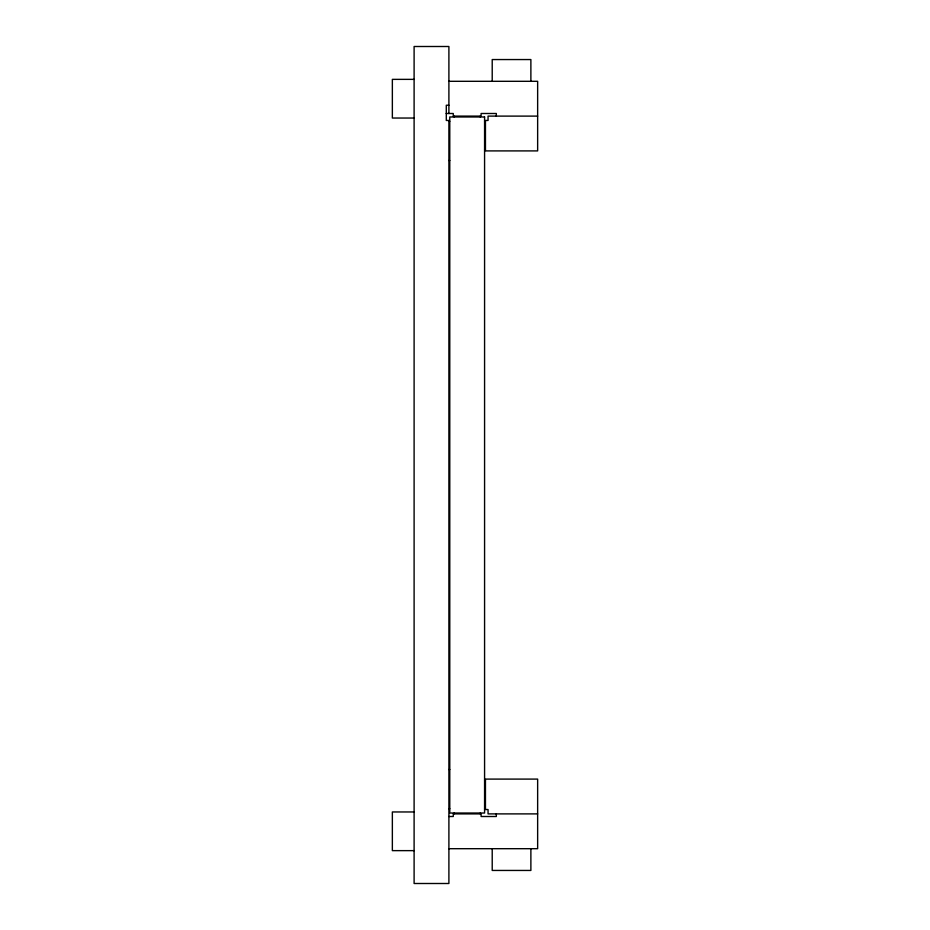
<?xml version="1.0" encoding="UTF-8"?>
<svg xmlns="http://www.w3.org/2000/svg" width="930" height="930" viewBox="0 0 930 930"><rect width="100%" height="100%" fill="white"/><g stroke="black" fill="none" stroke-linecap="round" stroke-linejoin="round"><path stroke-width="1.4" d="M414.106 79.364L392.355 79.364L392.355 118.04L414.106 118.04M448.899 81.305L537.645 81.305L537.645 150.904L485.448 150.904L485.448 120.458L488.052 120.458L488.052 116.111L537.645 116.111M448.899 105.23L446.295 105.23L446.295 120.458L448.899 120.458L448.899 883.5L414.106 883.5L414.106 46.5L448.899 46.5L448.899 113.495M446.179 113.495L453.259 113.495L453.259 116.111L481.101 116.111L481.101 113.495L496.318 113.495L496.318 116.111M448.899 121.33L449.771 121.33M484.577 121.33L485.448 121.33M484.577 150.032L485.448 150.032M448.899 160.483L449.771 160.483M448.899 769.517L449.771 769.517M484.577 779.968L485.448 779.968M448.899 808.67L449.771 808.67M484.577 808.67L485.448 808.67M414.106 811.96L392.355 811.96L392.355 850.636L414.106 850.636M537.645 813.89L488.052 813.89L488.052 809.542L485.448 809.542L485.448 779.096L537.645 779.096L537.645 848.695L448.899 848.695M448.899 816.505L453.259 816.505L453.259 813.89L481.101 813.89L481.101 816.505L496.318 816.505L496.318 813.89M530.879 81.305L530.879 59.555L492.214 59.555L492.214 81.305M530.879 848.695L530.879 870.445L492.214 870.445L492.214 848.695M480.229 116.111L480.229 116.971M480.229 813.029L480.229 813.89M454.119 116.111L454.119 116.971M454.119 813.029L454.119 813.89M484.577 116.971L449.771 116.971L449.771 813.029L484.577 813.029L484.577 116.971"/></g></svg>
